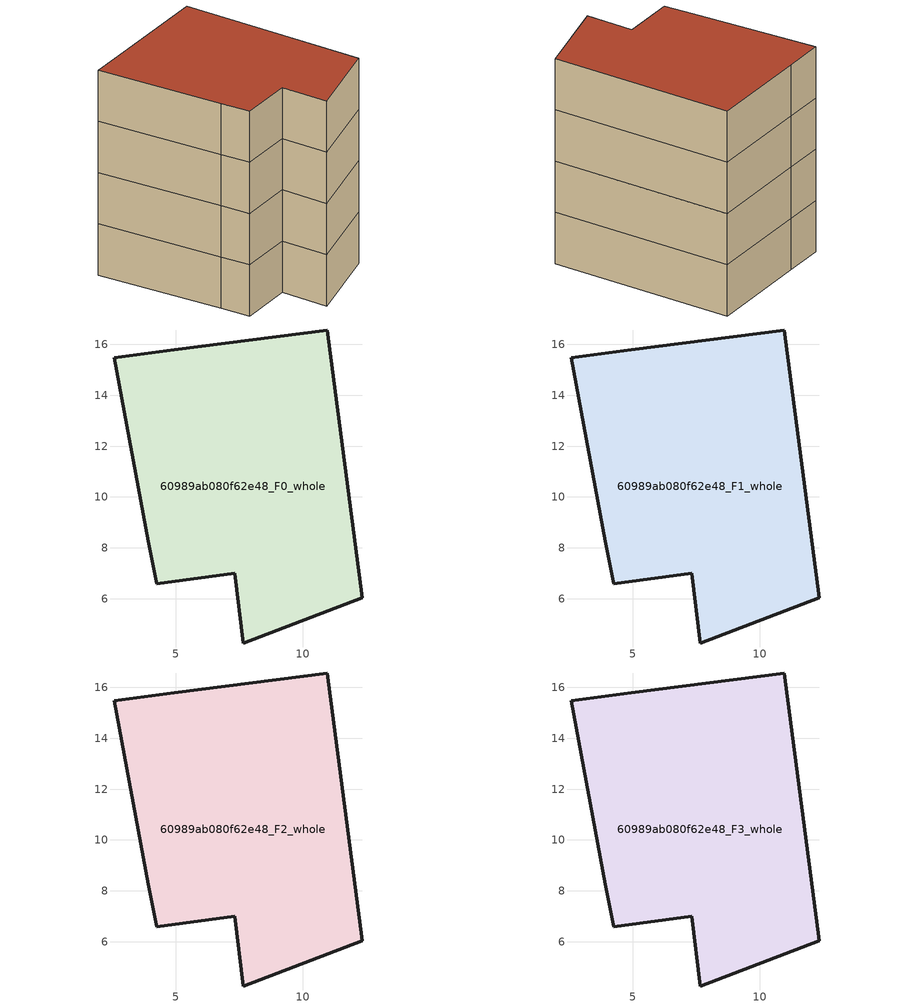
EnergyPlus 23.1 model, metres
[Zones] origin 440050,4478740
60989ab080f62e48_F0_whole
 floor ground (EU_floor_Construction): 10.96,16.57 12.33,6.04 7.67,4.26 7.32,6.99 4.26,6.58 3.93,8.25 2.6,15.48 4.96,15.78 z0
 wall outside (EU_wall_Construction): 2.6,15.48 3.93,8.25 4.26,6.58 7.32,6.99 7.67,4.26 12.33,6.04 10.96,16.57 4.96,15.78 2.6,15.48 z0:3
60989ab080f62e48_F1_whole
 floor to 60989ab080f62e48_F0_whole (EU_floor_Construction): 10.96,16.57 12.33,6.04 7.67,4.26 7.32,6.99 4.26,6.58 3.93,8.25 2.6,15.48 4.96,15.78 z3
 wall outside (EU_wall_Construction): 2.6,15.48 3.93,8.25 4.26,6.58 7.32,6.99 7.67,4.26 12.33,6.04 10.96,16.57 4.96,15.78 2.6,15.48 z3:6
60989ab080f62e48_F2_whole
 floor to 60989ab080f62e48_F1_whole (EU_floor_Construction): 10.96,16.57 12.33,6.04 7.67,4.26 7.32,6.99 4.26,6.58 3.93,8.25 2.6,15.48 4.96,15.78 z6
 wall outside (EU_wall_Construction): 2.6,15.48 3.93,8.25 4.26,6.58 7.32,6.99 7.67,4.26 12.33,6.04 10.96,16.57 4.96,15.78 2.6,15.48 z6:9
60989ab080f62e48_F3_whole
 floor to 60989ab080f62e48_F2_whole (EU_floor_Construction): 10.96,16.57 12.33,6.04 7.67,4.26 7.32,6.99 4.26,6.58 3.93,8.25 2.6,15.48 4.96,15.78 z9
 wall outside (EU_wall_Construction): 2.6,15.48 3.93,8.25 4.26,6.58 7.32,6.99 7.67,4.26 12.33,6.04 10.96,16.57 4.96,15.78 2.6,15.48 z9:12
 roof outside (EU_roof_Construction): 12.33,6.04 10.96,16.57 4.96,15.78 2.6,15.48 3.93,8.25 4.26,6.58 7.32,6.99 7.67,4.26 z12
[Building]
EU S2 Campaign: North Axis=0; Terrain=City; Solar Distribution=FullExterior
[Site:Location]
Madrid: Latitude=40.5; Longitude=-3.5; Time Zone=1; Elevation=609
[SizingPeriod:WeatherFileDays]
AnnualSizingPeriod: Begin Month=1; Begin Day of Month=1; End Month=12; End Day of Month=31; Day of Week for Start Day=Monday; Use Weather File Daylight Saving Period=No; Use Weather File Rain and Snow Indicators=No
[MATERIAL]
EU_InternalMass_Material: Roughness=MediumRough; Thickness=0.1; Conductivity=1; Density=1800; Specific Heat=900; Thermal Absorptance=0.9; Solar Absorptance=0.7; Visible Absorptance=0.7
[MATERIAL:NOMASS] Roughness=MediumRough; Thermal Absorptance=0.9; Solar Absorptance=0.7; Visible Absorptance=0.7
Name | Thermal Resistance
EU_wall_NoMass; EU_roof_NoMass | 2.16768
EU_floor_NoMass | 1.14339
[CONSTRUCTION]
EU_wall_Construction: EU_wall_NoMass
EU_roof_Construction: EU_roof_NoMass
EU_floor_Construction: EU_floor_NoMass
EU_InternalMass_Construction: EU_InternalMass_Material
[ZONE] Type=1; Multiplier=1; Ceiling Height=autocalculate; Volume=253.392; Floor Area=autocalculate; Part of Total Floor Area=Yes
60989ab080f62e48_F0_whole; 60989ab080f62e48_F1_whole; 60989ab080f62e48_F2_whole; 60989ab080f62e48_F3_whole
[INTERNALMASS] Construction=EU_InternalMass_Construction; Surface Area=84.4639
Name | Zone or ZoneList
60989ab080f62e48_F0_whole_EU_InternalMass | 60989ab080f62e48_F0_whole
60989ab080f62e48_F1_whole_EU_InternalMass | 60989ab080f62e48_F1_whole
60989ab080f62e48_F2_whole_EU_InternalMass | 60989ab080f62e48_F2_whole
60989ab080f62e48_F3_whole_EU_InternalMass | 60989ab080f62e48_F3_whole
[OTHEREQUIPMENT] Fuel Type=Electricity; Design Level Calculation Method=Watts/Area; Power per Zone Floor Area=1; Fraction Latent=0; Fraction Radiant=0; Fraction Lost=0; Carbon Dioxide Generation Rate=0; EndUse Subcategory=EU_Step8_InternalGains
Name | Zone or ZoneList or Space or SpaceList | Schedule
EU_Step8_InternalGain_60989ab080f62e48_F0_whole_f000 | 60989ab080f62e48_F0_whole | EU_Step8_GainSchedule_60989ab080f62e48_F0_whole_f000
EU_Step8_InternalGain_60989ab080f62e48_F1_whole_f000 | 60989ab080f62e48_F1_whole | EU_Step8_GainSchedule_60989ab080f62e48_F1_whole_f000
EU_Step8_InternalGain_60989ab080f62e48_F2_whole_f000 | 60989ab080f62e48_F2_whole | EU_Step8_GainSchedule_60989ab080f62e48_F2_whole_f000
EU_Step8_InternalGain_60989ab080f62e48_F3_whole_f000 | 60989ab080f62e48_F3_whole | EU_Step8_GainSchedule_60989ab080f62e48_F3_whole_f000
[ZONEVENTILATION:DESIGNFLOWRATE] Schedule=EU_AlwaysOn; Design Flow Rate Calculation Method=AirChanges/Hour; Air Changes per Hour=0.480546; Ventilation Type=Natural; Fan Pressure Rise=0; Fan Total Efficiency=1; Constant Term Coefficient=1; Temperature Term Coefficient=0; Velocity Term Coefficient=0; Velocity Squared Term Coefficient=0; Minimum Indoor Temperature=-100; Maximum Indoor Temperature=100; Delta Temperature=-100; Minimum Outdoor Temperature=-100; Maximum Outdoor Temperature=100; Maximum Wind Speed=40
Name | Zone or ZoneList or Space or SpaceList
EU_ConstantAir_60989ab080f62e48_F0_whole | 60989ab080f62e48_F0_whole
EU_ConstantAir_60989ab080f62e48_F1_whole | 60989ab080f62e48_F1_whole
EU_ConstantAir_60989ab080f62e48_F2_whole | 60989ab080f62e48_F2_whole
EU_ConstantAir_60989ab080f62e48_F3_whole | 60989ab080f62e48_F3_whole
[HVACTEMPLATE:THERMOSTAT] Constant Heating Setpoint=20; Constant Cooling Setpoint=50
EU_HeatOnly_60989ab080f62e48_F0_whole; EU_HeatOnly_60989ab080f62e48_F1_whole; EU_HeatOnly_60989ab080f62e48_F2_whole; EU_HeatOnly_60989ab080f62e48_F3_whole
[HVACTEMPLATE:ZONE:IDEALLOADSAIRSYSTEM] System Availability Schedule=EU_AlwaysOn; Maximum Heating Supply Air Temperature=50; Minimum Cooling Supply Air Temperature=13; Maximum Heating Supply Air Humidity Ratio=0.0156; Minimum Cooling Supply Air Humidity Ratio=0.0077; Heating Limit=NoLimit; Cooling Limit=NoLimit; Heating Availability Schedule=EU_AlwaysOn; Cooling Availability Schedule=EU_CoolingOff; Dehumidification Control Type=ConstantSensibleHeatRatio; Cooling Sensible Heat Ratio=0.7; Dehumidification Setpoint=60; Humidification Control Type=None; Humidification Setpoint=30; Outdoor Air Method=None; Outdoor Air Flow Rate per Person=0.00944; Outdoor Air Flow Rate per Zone Floor Area=0; Outdoor Air Flow Rate per Zone=0; Demand Controlled Ventilation Type=None; Outdoor Air Economizer Type=NoEconomizer; Heat Recovery Type=None; Sensible Heat Recovery Effectiveness=0.7; Latent Heat Recovery Effectiveness=0.65
Name | Template Thermostat
60989ab080f62e48_F0_whole | EU_HeatOnly_60989ab080f62e48_F0_whole
60989ab080f62e48_F1_whole | EU_HeatOnly_60989ab080f62e48_F1_whole
60989ab080f62e48_F2_whole | EU_HeatOnly_60989ab080f62e48_F2_whole
60989ab080f62e48_F3_whole | EU_HeatOnly_60989ab080f62e48_F3_whole
[SIZING:ZONE] Zone Cooling Design Supply Air Temperature Input Method=SupplyAirTemperature; Zone Cooling Design Supply Air Temperature=13; Zone Heating Design Supply Air Temperature Input Method=SupplyAirTemperature; Zone Heating Design Supply Air Temperature=50; Zone Cooling Design Supply Air Humidity Ratio=0.008; Zone Heating Design Supply Air Humidity Ratio=0.008; Cooling Design Air Flow Method=DesignDay; Cooling Design Air Flow Rate=0; Cooling Minimum Air Flow per Zone Floor Area=0.000762; Cooling Minimum Air Flow=0; Cooling Minimum Air Flow Fraction=0.2; Heating Design Air Flow Method=DesignDay; Heating Design Air Flow Rate=0; Heating Maximum Air Flow per Zone Floor Area=0.002032; Heating Maximum Air Flow=0.141576; Heating Maximum Air Flow Fraction=0.3; Account for Dedicated Outdoor Air System=No; Dedicated Outdoor Air System Control Strategy=NeutralSupplyAir; Dedicated Outdoor Air Low Setpoint Temperature for Design=autosize; Dedicated Outdoor Air High Setpoint Temperature for Design=autosize; Zone Load Sizing Method=Sensible Load Only No Latent Load; Zone Latent Cooling Design Supply Air Humidity Ratio Input Method=HumidityRatioDifference; Zone Cooling Design Supply Air Humidity Ratio Difference=0.005; Zone Latent Heating Design Supply Air Humidity Ratio Input Method=HumidityRatioDifference; Zone Humidification Design Supply Air Humidity Ratio Difference=0.005
60989ab080f62e48_F0_whole; 60989ab080f62e48_F1_whole; 60989ab080f62e48_F2_whole; 60989ab080f62e48_F3_whole
[SCHEDULE:CONSTANT]
Name | Hourly Value
EU_AlwaysOn | 1
EU_CoolingOff | 0
[SCHEDULE:FILE] Column Number=1; Rows to Skip at Top=0; Number of Hours of Data=8760; Column Separator=Comma; Interpolate to Timestep=No; Minutes per Item=60; Adjust Schedule for Daylight Savings=Yes
Name | File
EU_Step8_GainSchedule_60989ab080f62e48_F0_whole_f000 | C:\Users\o_iseri\Desktop\OpenUBEM\openubem\outputs\eu_evidence\EU-11\ES-MAD-BERRUGUETE\idfs\60989ab080f62e48\60989ab080f62e48_F0_whole_f000_gain.csv
EU_Step8_GainSchedule_60989ab080f62e48_F1_whole_f000 | C:\Users\o_iseri\Desktop\OpenUBEM\openubem\outputs\eu_evidence\EU-11\ES-MAD-BERRUGUETE\idfs\60989ab080f62e48\60989ab080f62e48_F1_whole_f000_gain.csv
EU_Step8_GainSchedule_60989ab080f62e48_F2_whole_f000 | C:\Users\o_iseri\Desktop\OpenUBEM\openubem\outputs\eu_evidence\EU-11\ES-MAD-BERRUGUETE\idfs\60989ab080f62e48\60989ab080f62e48_F2_whole_f000_gain.csv
EU_Step8_GainSchedule_60989ab080f62e48_F3_whole_f000 | C:\Users\o_iseri\Desktop\OpenUBEM\openubem\outputs\eu_evidence\EU-11\ES-MAD-BERRUGUETE\idfs\60989ab080f62e48\60989ab080f62e48_F3_whole_f000_gain.csv
